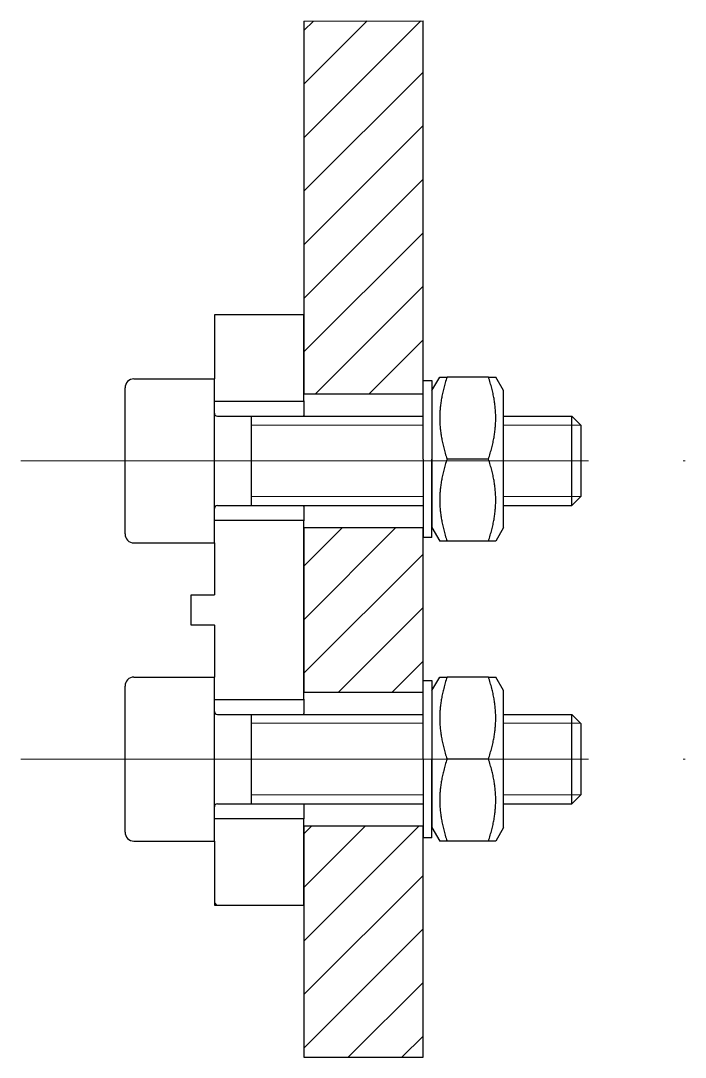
# Model space of a CAD drawing. Header units: millimetres. Extents: x 587 to 10361, y -8386 to 1488.
# Drawn here: x 8360.39 to 8382.69, y -4039.34 to -4004.57 of the extents above; entities that cross this region are included whole.
import ezdxf

# ---------------------------------------------------------------- set-up
doc = ezdxf.new("R2010")
doc.units = ezdxf.units.MM
doc.linetypes.add('ACAD_ISO10W100', pattern=[18, 12, -3, 0, -3])
doc.linetypes.add('CENTER2', pattern=[28.575, 19.05, -3.175, 3.175, -3.175])
for name, color, linetype, lineweight in [('Cienka', 30, 'Continuous', 0), ('Gruba', 7, 'Continuous', 30), ('Kreskowanie', 10, 'Continuous', 0), ('Symetria', 210, 'ACAD_ISO10W100', 0)]:
    doc.layers.add(name, color=color, linetype=linetype, lineweight=lineweight)

# ---------------------------------------------------------------- blocks, each defined once
blk = doc.blocks.new('*U254')
at = {"layer": 'Symetria', "color": 0, "linetype": 'CENTER2', "transparency": 16777216}
blk.add_line((-11.5, 0), (10.8, 0), dxfattribs=at)
blk = doc.blocks.new('*U255')
at = {"layer": 'Symetria', "color": 0, "linetype": 'CENTER2', "transparency": 16777216}
blk.add_line((-11.5, 0), (10.8, 0), dxfattribs=at)

msp = doc.modelspace()

# ---------------------------------------------------------------- hatches: boundary and pattern name
at = {"layer": 'Gruba'}
h = msp.add_hatch(dxfattribs=at)
h.set_pattern_fill('ANSI31', color=256, scale=279.4, angle=90.0002, style=0)
h.set_pattern_definition([(135.0002, (6157.12, -5578.19), (-24.6956, -24.6958), [])])
edge = h.paths.add_edge_path()
edge.add_ellipse((8366.896, -4034.226), major_axis=(-0.01, 0), ratio=1, start_angle=0, end_angle=90)
edge.add_line((8366.896, -4034.236), (8369.876, -4034.236))
edge.add_ellipse((8369.876, -4034.226), major_axis=(0.01, 0), ratio=1, start_angle=270, end_angle=360)
edge.add_line((8369.886, -4034.226), (8369.886, -4031.585))
edge.add_line((8369.886, -4031.585), (8369.886, -4031.345))
edge.add_spline(control_points=[(8369.886, -4031.345), (8369.886, -4031.344), (8369.886, -4031.343), (8369.885, -4031.34), (8369.884, -4031.339), (8369.883, -4031.337), (8369.881, -4031.336), (8369.879, -4031.336), (8369.878, -4031.335), (8369.876, -4031.335)], knot_values=[0.001481, 0.001481, 0.001481, 0.001481, 0.001852, 0.001852, 0.002222, 0.002222, 0.002592, 0.002592, 0.002963, 0.002963, 0.002963, 0.002963], degree=3, periodic=0)
edge.add_line((8369.876, -4031.335), (8366.896, -4031.335))
edge.add_spline(control_points=[(8366.896, -4031.335), (8366.895, -4031.335), (8366.894, -4031.336), (8366.891, -4031.336), (8366.89, -4031.337), (8366.888, -4031.339), (8366.888, -4031.34), (8366.887, -4031.343), (8366.886, -4031.344), (8366.886, -4031.345)], knot_values=[0.002963, 0.002963, 0.002963, 0.002963, 0.003333, 0.003333, 0.003703, 0.003703, 0.004073, 0.004073, 0.004444, 0.004444, 0.004444, 0.004444], degree=3, periodic=0)
edge.add_line((8366.886, -4031.345), (8366.886, -4032.086))
edge.add_line((8366.886, -4032.086), (8366.886, -4034.226))
at = {"layer": 'Kreskowanie'}
h = msp.add_hatch(dxfattribs=at)
h.set_pattern_fill('ANSI31', color=256, scale=0.4)
h.paths.add_polyline_path([(8373.886, -4004.574), (8369.886, -4004.584), (8369.886, -4017.087), (8373.886, -4017.087), (8373.886, -4016.637)])
h.paths.add_polyline_path([(8373.886, -4021.585), (8369.886, -4021.585), (8369.886, -4027.087), (8373.886, -4027.087), (8373.886, -4026.701)])
h.paths.add_polyline_path([(8373.886, -4031.585), (8369.886, -4031.585), (8369.886, -4034.226), (8369.886, -4039.336), (8373.886, -4039.336)])

# ---------------------------------------------------------------- linework, layer by layer
at = {"layer": 'Cienka'}
for p, q in [((8373.886, -4018.137), (8368.136, -4018.137)), ((8379.181, -4018.137), (8376.586, -4018.137)), ((8368.136, -4020.535), (8373.886, -4020.535)), ((8376.586, -4020.535), (8379.181, -4020.535)), ((8373.886, -4028.137), (8368.136, -4028.137)), ((8379.181, -4028.137), (8376.586, -4028.137)), ((8368.136, -4030.535), (8373.886, -4030.535)), ((8376.586, -4030.535), (8379.181, -4030.535))]:
    msp.add_line(p, q, dxfattribs=at)
at = {"layer": 'Gruba'}
for p, q in [((8369.886, -4004.584), (8373.886, -4004.574)), ((8369.886, -4004.584), (8369.886, -4017.087)), ((8373.886, -4017.087), (8373.886, -4004.574)), ((8366.886, -4014.446), (8366.886, -4016.587)), ((8369.876, -4014.436), (8366.896, -4014.436)), ((8369.886, -4017.327), (8369.886, -4014.446)), ((8364.186, -4016.586), (8366.886, -4016.586)), ((8366.886, -4022.086), (8366.886, -4016.587)), ((8373.886, -4019.273), (8373.886, -4016.637)), ((8373.886, -4016.637), (8374.186, -4016.637)), ((8374.186, -4016.973), (8374.446, -4016.523)), ((8374.186, -4016.637), (8374.186, -4019.273)), ((8374.446, -4016.523), (8374.692, -4016.523)), ((8376.081, -4016.523), (8374.692, -4016.523)), ((8376.081, -4016.523), (8376.327, -4016.523)), ((8376.586, -4016.973), (8376.327, -4016.523)), ((8363.886, -4021.786), (8363.886, -4016.886)), ((8369.886, -4017.087), (8373.886, -4017.087)), ((8374.186, -4016.973), (8374.186, -4021.573)), ((8376.586, -4021.573), (8376.586, -4016.973)), ((8366.896, -4017.337), (8369.876, -4017.337)), ((8369.886, -4017.327), (8369.886, -4017.631)), ((8369.886, -4017.631), (8369.886, -4017.808)), ((8366.986, -4017.836), (8373.886, -4017.836)), ((8368.136, -4020.836), (8368.136, -4017.836)), ((8369.886, -4017.836), (8369.886, -4017.808)), ((8376.586, -4017.836), (8378.88, -4017.836)), ((8378.88, -4020.836), (8378.88, -4017.836)), ((8379.186, -4018.143), (8378.88, -4017.836)), ((8379.186, -4018.143), (8379.186, -4020.53)), ((8373.886, -4019.273), (8373.886, -4021.908)), ((8374.186, -4021.908), (8374.186, -4019.273)), ((8376.081, -4019.273), (8374.692, -4019.273)), ((8379.186, -4020.53), (8378.88, -4020.836)), ((8366.986, -4020.836), (8373.886, -4020.836)), ((8369.886, -4020.864), (8369.886, -4020.836)), ((8369.886, -4020.864), (8369.886, -4021.041)), ((8376.586, -4020.836), (8378.88, -4020.836)), ((8369.886, -4021.041), (8369.886, -4021.345)), ((8369.876, -4021.335), (8366.896, -4021.335)), ((8369.886, -4027.327), (8369.886, -4021.345)), ((8373.886, -4021.585), (8369.886, -4021.585)), ((8369.886, -4021.585), (8369.886, -4027.087)), ((8373.886, -4027.087), (8373.886, -4021.585)), ((8374.186, -4021.573), (8374.446, -4022.023)), ((8376.586, -4021.573), (8376.327, -4022.023)), ((8374.186, -4021.908), (8373.886, -4021.908)), ((8364.186, -4022.086), (8366.886, -4022.086)), ((8366.886, -4022.086), (8366.886, -4023.826)), ((8374.692, -4022.023), (8374.446, -4022.023)), ((8376.081, -4022.023), (8374.692, -4022.023)), ((8376.327, -4022.023), (8376.081, -4022.023)), ((8366.096, -4023.846), (8366.096, -4024.826)), ((8366.876, -4023.836), (8366.107, -4023.836)), ((8366.107, -4024.836), (8366.876, -4024.836)), ((8366.886, -4024.846), (8366.886, -4026.587)), ((8364.186, -4026.586), (8366.886, -4026.586)), ((8366.886, -4032.086), (8366.886, -4026.587)), ((8373.886, -4029.336), (8373.886, -4026.701)), ((8373.886, -4026.701), (8374.186, -4026.701)), ((8374.186, -4027.036), (8374.446, -4026.586)), ((8374.186, -4026.701), (8374.186, -4029.336)), ((8374.446, -4026.586), (8374.692, -4026.586)), ((8376.081, -4026.586), (8374.692, -4026.586)), ((8376.081, -4026.586), (8376.327, -4026.586)), ((8376.586, -4027.036), (8376.327, -4026.586)), ((8363.886, -4031.786), (8363.886, -4026.886)), ((8369.886, -4027.087), (8373.886, -4027.087)), ((8374.186, -4027.036), (8374.186, -4031.636)), ((8376.586, -4031.636), (8376.586, -4027.036)), ((8366.896, -4027.337), (8369.876, -4027.337)), ((8369.886, -4027.327), (8369.886, -4027.631)), ((8366.986, -4027.836), (8373.886, -4027.836)), ((8368.136, -4030.836), (8368.136, -4027.836)), ((8369.886, -4027.631), (8369.886, -4027.808)), ((8369.886, -4027.836), (8369.886, -4027.808)), ((8376.586, -4027.836), (8378.88, -4027.836)), ((8378.88, -4030.836), (8378.88, -4027.836)), ((8379.186, -4028.143), (8378.88, -4027.836)), ((8379.186, -4028.143), (8379.186, -4030.53)), ((8373.886, -4029.336), (8373.886, -4031.972)), ((8374.186, -4031.972), (8374.186, -4029.336)), ((8376.081, -4029.336), (8374.692, -4029.336)), ((8379.186, -4030.53), (8378.88, -4030.836)), ((8366.986, -4030.836), (8373.886, -4030.836)), ((8369.886, -4030.864), (8369.886, -4030.836)), ((8369.886, -4030.864), (8369.886, -4031.041)), ((8376.586, -4030.836), (8378.88, -4030.836)), ((8369.876, -4031.335), (8366.896, -4031.335)), ((8369.886, -4031.041), (8369.886, -4031.345)), ((8369.886, -4034.226), (8369.886, -4031.345)), ((8373.886, -4031.585), (8369.886, -4031.585)), ((8369.886, -4031.585), (8369.886, -4039.336)), ((8373.886, -4039.336), (8373.886, -4031.585)), ((8374.186, -4031.636), (8374.446, -4032.086)), ((8376.586, -4031.636), (8376.327, -4032.086)), ((8374.186, -4031.972), (8373.886, -4031.972)), ((8364.186, -4032.086), (8366.886, -4032.086)), ((8366.886, -4032.086), (8366.886, -4034.226)), ((8374.692, -4032.086), (8374.446, -4032.086)), ((8376.081, -4032.086), (8374.692, -4032.086)), ((8376.327, -4032.086), (8376.081, -4032.086)), ((8366.896, -4034.236), (8369.876, -4034.236)), ((8369.886, -4039.336), (8373.886, -4039.336))]:
    msp.add_line(p, q, dxfattribs=at)
for centre, radius, start, end in [((8366.896, -4014.446), 0.01, 90, 180), ((8369.876, -4014.446), 0.01, 0, 90), ((8364.186, -4016.886), 0.3, 90, 180), ((8366.986, -4017.736), 0.1, 180, 270), ((8366.986, -4020.936), 0.1, 90, 180), ((8364.186, -4021.786), 0.3, 180, 270), ((8366.876, -4023.826), 0.01, 270, 0), ((8366.876, -4024.846), 0.01, 0, 90), ((8364.186, -4026.886), 0.3, 90, 180), ((8366.986, -4027.736), 0.1, 180, 270), ((8366.986, -4030.936), 0.1, 90, 180), ((8364.186, -4031.786), 0.3, 180, 270), ((8366.896, -4034.226), 0.01, 180, 270), ((8369.876, -4034.226), 0.01, 270, 0)]:
    msp.add_arc(centre, radius, start, end, dxfattribs=at)
for centre, major_axis, start_param, end_param in [((8366.107, -4023.846), (-0.0102, 0), 4.712389, 6.283185), ((8366.107, -4024.826), (0.0102, 0), 3.141593, 4.712389)]:
    msp.add_ellipse(centre, major_axis=major_axis, ratio=0.984808, start_param=start_param, end_param=end_param, dxfattribs=at)
for points in [[(8374.692, -4016.523), (8374.234, -4017.898), (8374.692, -4019.273)], [(8376.081, -4019.273), (8376.539, -4017.898), (8376.081, -4016.523)], [(8374.692, -4019.273), (8374.234, -4020.648), (8374.692, -4022.023)], [(8376.081, -4022.023), (8376.539, -4020.648), (8376.081, -4019.273)], [(8374.692, -4026.586), (8374.234, -4027.961), (8374.692, -4029.336)], [(8376.081, -4029.336), (8376.539, -4027.961), (8376.081, -4026.586)], [(8374.692, -4029.336), (8374.234, -4030.711), (8374.692, -4032.086)], [(8376.081, -4032.086), (8376.539, -4030.711), (8376.081, -4029.336)]]:
    msp.add_rational_spline(points, [1, 1.15470053838, 1], degree=2, dxfattribs=at)
for points, knots in [([(8366.886, -4017.327), (8366.886, -4017.328), (8366.887, -4017.33), (8366.888, -4017.332), (8366.888, -4017.333), (8366.89, -4017.335), (8366.891, -4017.336), (8366.894, -4017.337), (8366.895, -4017.337), (8366.896, -4017.337)], [0.001481318, 0.001481318, 0.001481318, 0.001481318, 0.001851795, 0.001851795, 0.002222181, 0.002222181, 0.002592457, 0.002592457, 0.00296264, 0.00296264, 0.00296264, 0.00296264]), ([(8369.876, -4017.337), (8369.878, -4017.337), (8369.879, -4017.337), (8369.881, -4017.336), (8369.883, -4017.335), (8369.884, -4017.333), (8369.885, -4017.332), (8369.886, -4017.33), (8369.886, -4017.328), (8369.886, -4017.327)], [0.00296264, 0.00296264, 0.00296264, 0.00296264, 0.003332823, 0.003332823, 0.003703098, 0.003703098, 0.004073484, 0.004073484, 0.004443961, 0.004443961, 0.004443961, 0.004443961]), ([(8366.896, -4021.335), (8366.895, -4021.335), (8366.894, -4021.336), (8366.891, -4021.336), (8366.89, -4021.337), (8366.888, -4021.339), (8366.888, -4021.34), (8366.887, -4021.343), (8366.886, -4021.344), (8366.886, -4021.345)], [0.00296264, 0.00296264, 0.00296264, 0.00296264, 0.003332823, 0.003332823, 0.003703098, 0.003703098, 0.004073484, 0.004073484, 0.004443961, 0.004443961, 0.004443961, 0.004443961]), ([(8369.886, -4021.345), (8369.886, -4021.344), (8369.886, -4021.343), (8369.885, -4021.34), (8369.884, -4021.339), (8369.883, -4021.337), (8369.881, -4021.336), (8369.879, -4021.336), (8369.878, -4021.335), (8369.876, -4021.335)], [0.001481318, 0.001481318, 0.001481318, 0.001481318, 0.001851795, 0.001851795, 0.002222181, 0.002222181, 0.002592457, 0.002592457, 0.00296264, 0.00296264, 0.00296264, 0.00296264]), ([(8366.886, -4027.327), (8366.886, -4027.328), (8366.887, -4027.33), (8366.888, -4027.332), (8366.888, -4027.333), (8366.89, -4027.335), (8366.891, -4027.336), (8366.894, -4027.337), (8366.895, -4027.337), (8366.896, -4027.337)], [0.001481318, 0.001481318, 0.001481318, 0.001481318, 0.001851795, 0.001851795, 0.002222181, 0.002222181, 0.002592457, 0.002592457, 0.00296264, 0.00296264, 0.00296264, 0.00296264]), ([(8369.876, -4027.337), (8369.878, -4027.337), (8369.879, -4027.337), (8369.881, -4027.336), (8369.883, -4027.335), (8369.884, -4027.333), (8369.885, -4027.332), (8369.886, -4027.33), (8369.886, -4027.328), (8369.886, -4027.327)], [0.00296264, 0.00296264, 0.00296264, 0.00296264, 0.003332823, 0.003332823, 0.003703098, 0.003703098, 0.004073484, 0.004073484, 0.004443961, 0.004443961, 0.004443961, 0.004443961]), ([(8366.896, -4031.335), (8366.895, -4031.335), (8366.894, -4031.336), (8366.891, -4031.336), (8366.89, -4031.337), (8366.888, -4031.339), (8366.888, -4031.34), (8366.887, -4031.343), (8366.886, -4031.344), (8366.886, -4031.345)], [0.00296264, 0.00296264, 0.00296264, 0.00296264, 0.003332823, 0.003332823, 0.003703098, 0.003703098, 0.004073484, 0.004073484, 0.004443961, 0.004443961, 0.004443961, 0.004443961]), ([(8369.886, -4031.345), (8369.886, -4031.344), (8369.886, -4031.343), (8369.885, -4031.34), (8369.884, -4031.339), (8369.883, -4031.337), (8369.881, -4031.336), (8369.879, -4031.336), (8369.878, -4031.335), (8369.876, -4031.335)], [0.001481318, 0.001481318, 0.001481318, 0.001481318, 0.001851795, 0.001851795, 0.002222181, 0.002222181, 0.002592457, 0.002592457, 0.00296264, 0.00296264, 0.00296264, 0.00296264])]:
    msp.add_open_spline(points, degree=3, knots=knots, dxfattribs=at)

# ---------------------------------------------------------------- block references
at = {"layer": 'Symetria', "linetype": 'CENTER2'}
for name, p in [('*U254', (8371.886, -4019.336)), ('*U255', (8371.886, -4029.336))]:
    msp.add_blockref(name, p, dxfattribs=at)

doc.saveas('drawing.dxf')
